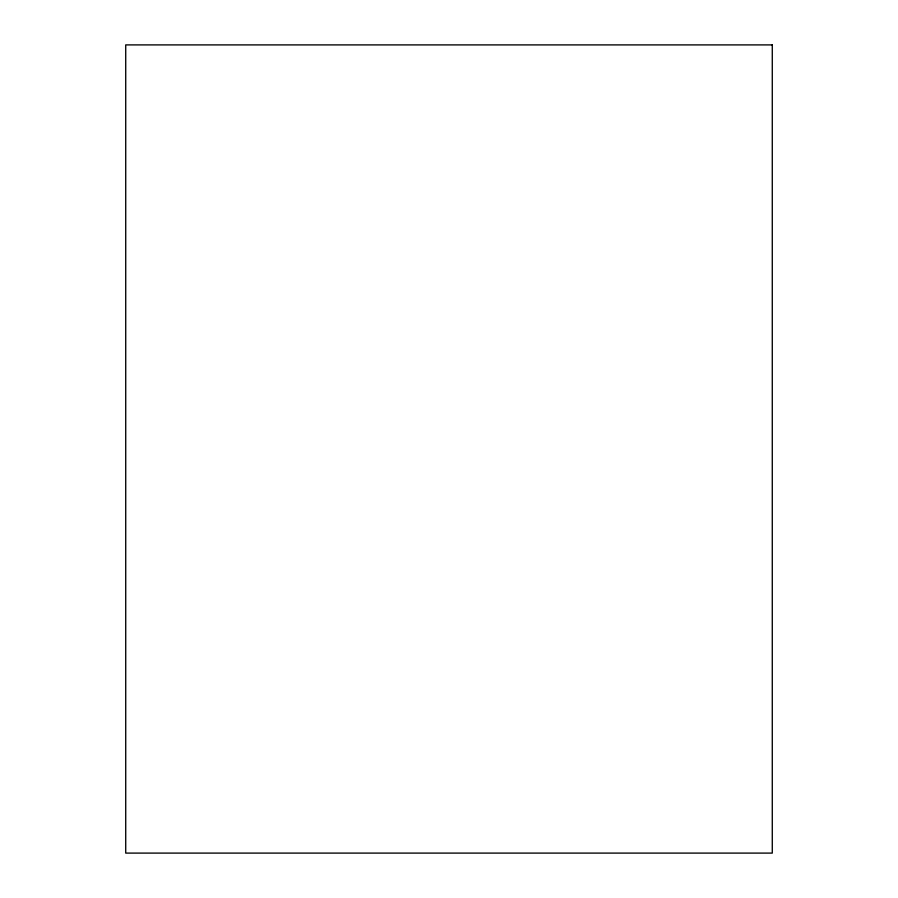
<?xml version="1.0" encoding="UTF-8"?>
<svg xmlns="http://www.w3.org/2000/svg" width="898" height="898" viewBox="0 0 898 898"><rect width="100%" height="100%" fill="white"/><g stroke="black" fill="none" stroke-linecap="round" stroke-linejoin="round"><path stroke-width="1.35" d="M772.28 44.9L125.72 44.9L125.72 853.1L772.28 853.1L772.28 44.9"/></g></svg>
